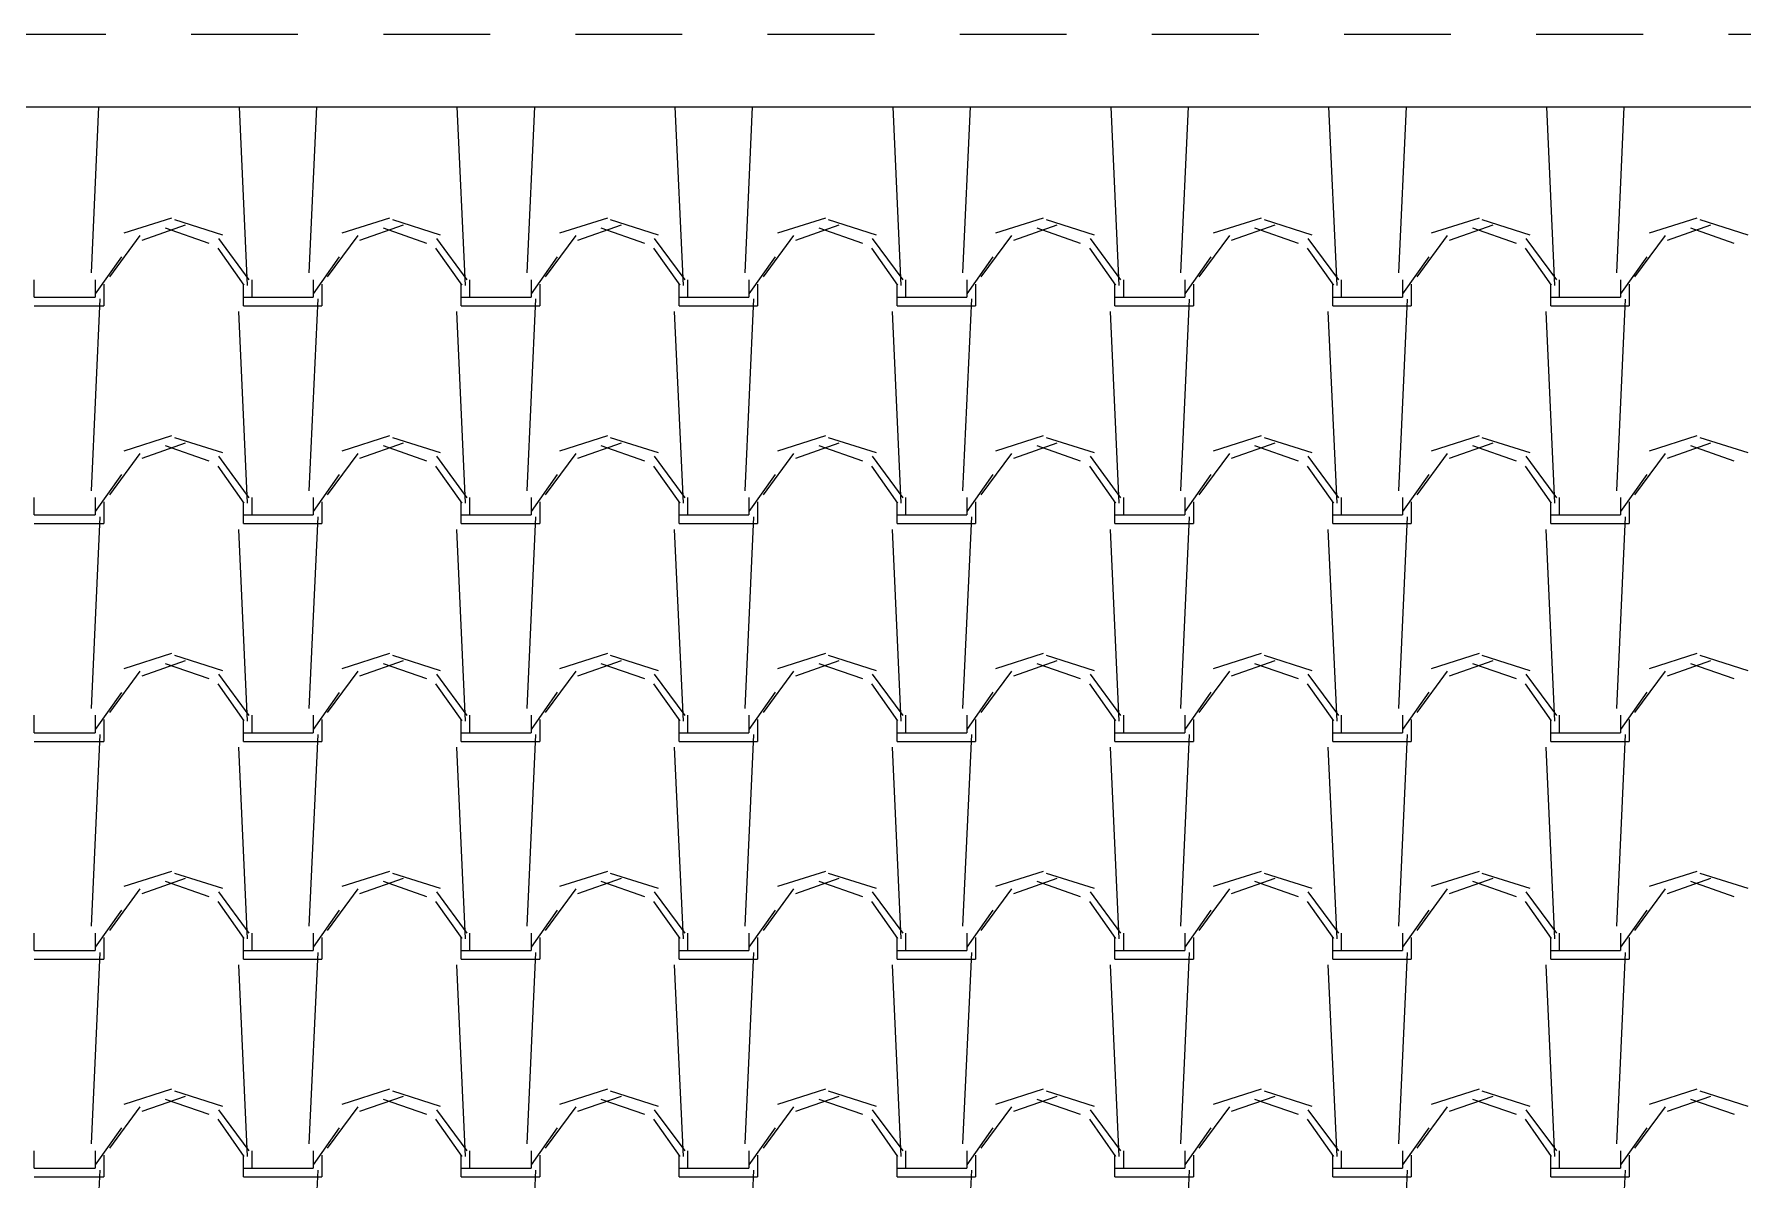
# Model space of a CAD drawing. Header units: millimetres. Extents: x 3923 to 4007, y 744 to 863.
# Drawn here: x 3932.983 to 3934.984, y 840.886 to 842.229 of the extents above; entities that cross this region are included whole.
import ezdxf

# ---------------------------------------------------------------- set-up
doc = ezdxf.new("R2010")
doc.units = ezdxf.units.MM
doc.linetypes.add('HIDDEN2', pattern=[0.1875, 0.125, -0.0625])
doc.layers.add('-HIDRO', color=8, linetype='Continuous')

msp = doc.modelspace()

# ---------------------------------------------------------------- linework, layer by layer
at = {"layer": '-HIDRO', "linetype": 'HIDDEN2'}
msp.add_line((3931.1423, 842.2286), (3938.3715, 842.2286), dxfattribs=at)
at = {"layer": '-HIDRO'}
msp.add_line((3931.1423, 842.1435), (3938.3715, 842.1435), dxfattribs=at)
at = {"layer": '-HIDRO', "linetype": 'Continuous'}
for p, q in [((3933.0504, 841.9489), (3933.0593, 842.1435)), ((3933.2333, 841.9341), (3933.2238, 842.1435)), ((3933.3056, 841.9489), (3933.3144, 842.1435)), ((3933.4884, 841.9341), (3933.4789, 842.1435)), ((3933.5607, 841.9489), (3933.5696, 842.1435)), ((3933.7436, 841.9341), (3933.7341, 842.1435)), ((3933.8159, 841.9489), (3933.8247, 842.1435)), ((3933.9987, 841.9341), (3933.9892, 842.1435)), ((3934.071, 841.9489), (3934.0799, 842.1435)), ((3934.2539, 841.9341), (3934.2444, 842.1435)), ((3934.3262, 841.9489), (3934.335, 842.1435)), ((3934.509, 841.9341), (3934.4995, 842.1435)), ((3934.5813, 841.9489), (3934.5902, 842.1435)), ((3934.7642, 841.9341), (3934.7547, 842.1435)), ((3934.8365, 841.9489), (3934.8453, 842.1435)), ((3933.1444, 842.0131), (3933.0883, 841.9953)), ((3933.1604, 842.0046), (3933.1094, 841.9868)), ((3933.1882, 841.9834), (3933.1372, 842.0012)), ((3933.2043, 841.993), (3933.1481, 842.0109)), ((3933.3996, 842.0131), (3933.3435, 841.9953)), ((3933.4156, 842.0046), (3933.3645, 841.9868)), ((3933.4433, 841.9834), (3933.3923, 842.0012)), ((3933.4594, 841.993), (3933.4033, 842.0109)), ((3933.6547, 842.0131), (3933.5986, 841.9953)), ((3933.6707, 842.0046), (3933.6197, 841.9868)), ((3933.6985, 841.9834), (3933.6475, 842.0012)), ((3933.7146, 841.993), (3933.6584, 842.0109)), ((3933.9099, 842.0131), (3933.8538, 841.9953)), ((3933.9258, 842.0046), (3933.8748, 841.9868)), ((3933.9536, 841.9834), (3933.9026, 842.0012)), ((3933.9697, 841.993), (3933.9136, 842.0109)), ((3934.165, 842.0131), (3934.1089, 841.9953)), ((3934.181, 842.0046), (3934.13, 841.9868)), ((3934.2088, 841.9834), (3934.1578, 842.0012)), ((3934.2249, 841.993), (3934.1687, 842.0109)), ((3934.4202, 842.0131), (3934.3641, 841.9953)), ((3934.4361, 842.0046), (3934.3851, 841.9868)), ((3934.4639, 841.9834), (3934.4129, 842.0012)), ((3934.48, 841.993), (3934.4239, 842.0109)), ((3934.6753, 842.0131), (3934.6192, 841.9953)), ((3934.6913, 842.0046), (3934.6403, 841.9868)), ((3934.7191, 841.9834), (3934.6681, 842.0012)), ((3934.7352, 841.993), (3934.679, 842.0109)), ((3934.9305, 842.0131), (3934.8744, 841.9953)), ((3934.9464, 842.0046), (3934.8954, 841.9868)), ((3934.9742, 841.9834), (3934.9232, 842.0012)), ((3934.9903, 841.993), (3934.9342, 842.0109)), ((3933.1072, 841.9925), (3933.0715, 841.9441)), ((3933.2294, 841.9344), (3933.1988, 841.9778)), ((3933.2353, 841.9407), (3933.1996, 841.9891)), ((3933.3624, 841.9925), (3933.3267, 841.9441)), ((3933.4846, 841.9344), (3933.4539, 841.9778)), ((3933.4905, 841.9407), (3933.4548, 841.9891)), ((3933.6175, 841.9925), (3933.5818, 841.9441)), ((3933.7397, 841.9344), (3933.7091, 841.9778)), ((3933.7456, 841.9407), (3933.7099, 841.9891)), ((3933.8727, 841.9925), (3933.837, 841.9441)), ((3933.9949, 841.9344), (3933.9643, 841.9778)), ((3934.0008, 841.9407), (3933.9651, 841.9891)), ((3934.1278, 841.9925), (3934.0921, 841.9441)), ((3934.25, 841.9344), (3934.2194, 841.9778)), ((3934.2559, 841.9407), (3934.2202, 841.9891)), ((3934.383, 841.9925), (3934.3473, 841.9441)), ((3934.5052, 841.9344), (3934.4746, 841.9778)), ((3934.5111, 841.9407), (3934.4754, 841.9891)), ((3934.6381, 841.9925), (3934.6024, 841.9441)), ((3934.7603, 841.9344), (3934.7297, 841.9778)), ((3934.7662, 841.9407), (3934.7305, 841.9891)), ((3934.8933, 841.9925), (3934.8575, 841.9441)), ((3933.0855, 841.9677), (3933.0549, 841.9244)), ((3933.3407, 841.9677), (3933.3101, 841.9244)), ((3933.5958, 841.9677), (3933.5652, 841.9244)), ((3933.851, 841.9677), (3933.8204, 841.9244)), ((3934.1061, 841.9678), (3934.0755, 841.9244)), ((3934.3613, 841.9678), (3934.3307, 841.9244)), ((3934.6164, 841.9678), (3934.5858, 841.9244)), ((3934.8716, 841.9678), (3934.841, 841.9244)), ((3932.9834, 841.9205), (3932.9834, 841.9409)), ((3933.0549, 841.9409), (3933.0549, 841.9205)), ((3933.2386, 841.9205), (3933.2386, 841.9409)), ((3933.31, 841.9409), (3933.31, 841.9205)), ((3933.4937, 841.9205), (3933.4937, 841.9409)), ((3933.5652, 841.9409), (3933.5652, 841.9205)), ((3933.7489, 841.9205), (3933.7489, 841.9409)), ((3933.8203, 841.9409), (3933.8203, 841.9205)), ((3934.004, 841.9205), (3934.004, 841.9409)), ((3934.0755, 841.9409), (3934.0755, 841.9205)), ((3934.2592, 841.9205), (3934.2592, 841.9409)), ((3934.3306, 841.9409), (3934.3306, 841.9205)), ((3934.5143, 841.9205), (3934.5143, 841.9409)), ((3934.5858, 841.9409), (3934.5858, 841.9205)), ((3934.7695, 841.9205), (3934.7695, 841.9409)), ((3934.8409, 841.9409), (3934.8409, 841.9205)), ((3932.9834, 841.9205), (3933.0549, 841.9205)), ((3933.0504, 841.6937), (3933.0606, 841.9183)), ((3933.0651, 841.9358), (3933.0651, 841.9103)), ((3933.2284, 841.9103), (3933.2284, 841.9358)), ((3933.2284, 841.9205), (3933.2386, 841.9205)), ((3933.2386, 841.9205), (3933.31, 841.9205)), ((3933.3056, 841.6937), (3933.3158, 841.9183)), ((3933.3202, 841.9358), (3933.3202, 841.9103)), ((3933.4835, 841.9103), (3933.4835, 841.9358)), ((3933.4835, 841.9205), (3933.4937, 841.9205)), ((3933.4937, 841.9205), (3933.5652, 841.9205)), ((3933.5607, 841.6937), (3933.5709, 841.9183)), ((3933.5754, 841.9358), (3933.5754, 841.9103)), ((3933.7387, 841.9103), (3933.7387, 841.9358)), ((3933.7387, 841.9205), (3933.7489, 841.9205)), ((3933.7489, 841.9205), (3933.8203, 841.9205)), ((3933.8159, 841.6937), (3933.8261, 841.9183)), ((3933.8305, 841.9358), (3933.8305, 841.9103)), ((3933.9938, 841.9103), (3933.9938, 841.9358)), ((3933.9938, 841.9205), (3934.004, 841.9205)), ((3934.004, 841.9205), (3934.0755, 841.9205)), ((3934.071, 841.6937), (3934.0812, 841.9183)), ((3934.0857, 841.9358), (3934.0857, 841.9103)), ((3934.249, 841.9103), (3934.249, 841.9358)), ((3934.249, 841.9205), (3934.2592, 841.9205)), ((3934.2592, 841.9205), (3934.3306, 841.9205)), ((3934.3262, 841.6937), (3934.3364, 841.9182)), ((3934.3408, 841.9358), (3934.3408, 841.9103)), ((3934.5041, 841.9103), (3934.5041, 841.9358)), ((3934.5041, 841.9205), (3934.5143, 841.9205)), ((3934.5143, 841.9205), (3934.5858, 841.9205)), ((3934.5813, 841.6937), (3934.5915, 841.9182)), ((3934.596, 841.9358), (3934.596, 841.9103)), ((3934.7593, 841.9103), (3934.7593, 841.9358)), ((3934.7593, 841.9205), (3934.7695, 841.9205)), ((3934.7695, 841.9205), (3934.8409, 841.9205)), ((3934.8365, 841.6937), (3934.8467, 841.9182)), ((3934.8511, 841.9358), (3934.8511, 841.9103)), ((3932.9834, 841.9103), (3933.0651, 841.9103)), ((3933.2333, 841.679), (3933.2231, 841.9035)), ((3933.2284, 841.9103), (3933.2386, 841.9103)), ((3933.2386, 841.9103), (3933.3202, 841.9103)), ((3933.4884, 841.679), (3933.4782, 841.9035)), ((3933.4835, 841.9103), (3933.4937, 841.9103)), ((3933.4937, 841.9103), (3933.5754, 841.9103)), ((3933.7436, 841.679), (3933.7334, 841.9035)), ((3933.7387, 841.9103), (3933.7489, 841.9103)), ((3933.7489, 841.9103), (3933.8305, 841.9103)), ((3933.9987, 841.679), (3933.9885, 841.9035)), ((3933.9938, 841.9103), (3934.004, 841.9103)), ((3934.004, 841.9103), (3934.0857, 841.9103)), ((3934.2539, 841.679), (3934.2437, 841.9035)), ((3934.249, 841.9103), (3934.2592, 841.9103)), ((3934.2592, 841.9103), (3934.3408, 841.9103)), ((3934.509, 841.679), (3934.4988, 841.9035)), ((3934.5041, 841.9103), (3934.5143, 841.9103)), ((3934.5143, 841.9103), (3934.596, 841.9103)), ((3934.7642, 841.679), (3934.754, 841.9035)), ((3934.7593, 841.9103), (3934.7695, 841.9103)), ((3934.7695, 841.9103), (3934.8511, 841.9103)), ((3933.1444, 841.758), (3933.0883, 841.7401)), ((3933.3996, 841.758), (3933.3435, 841.7401)), ((3933.6547, 841.758), (3933.5986, 841.7401)), ((3933.9099, 841.758), (3933.8538, 841.7401)), ((3934.165, 841.758), (3934.1089, 841.7401)), ((3934.4202, 841.758), (3934.3641, 841.7401)), ((3934.6753, 841.758), (3934.6192, 841.7401)), ((3934.9305, 841.758), (3934.8744, 841.7401)), ((3933.1072, 841.7374), (3933.0715, 841.6889)), ((3933.1604, 841.7495), (3933.1094, 841.7316)), ((3933.1882, 841.7282), (3933.1372, 841.7461)), ((3933.2043, 841.7379), (3933.1481, 841.7557)), ((3933.3624, 841.7374), (3933.3267, 841.6889)), ((3933.4155, 841.7495), (3933.3645, 841.7316)), ((3933.4433, 841.7282), (3933.3923, 841.7461)), ((3933.4594, 841.7379), (3933.4033, 841.7557)), ((3933.6175, 841.7374), (3933.5818, 841.6889)), ((3933.6707, 841.7495), (3933.6197, 841.7316)), ((3933.6985, 841.7282), (3933.6475, 841.7461)), ((3933.7146, 841.7379), (3933.6584, 841.7557)), ((3933.8727, 841.7374), (3933.837, 841.6889)), ((3933.9258, 841.7495), (3933.8748, 841.7316)), ((3933.9536, 841.7282), (3933.9026, 841.7461)), ((3933.9697, 841.7379), (3933.9136, 841.7557)), ((3934.1278, 841.7374), (3934.0921, 841.6889)), ((3934.181, 841.7495), (3934.13, 841.7316)), ((3934.2088, 841.7282), (3934.1578, 841.7461)), ((3934.2249, 841.7379), (3934.1687, 841.7557)), ((3934.383, 841.7374), (3934.3473, 841.6889)), ((3934.4361, 841.7495), (3934.3851, 841.7316)), ((3934.4639, 841.7282), (3934.4129, 841.7461)), ((3934.48, 841.7379), (3934.4239, 841.7557)), ((3934.6381, 841.7374), (3934.6024, 841.6889)), ((3934.6913, 841.7495), (3934.6403, 841.7316)), ((3934.7191, 841.7282), (3934.6681, 841.7461)), ((3934.7352, 841.7379), (3934.679, 841.7557)), ((3934.8933, 841.7374), (3934.8575, 841.6889)), ((3934.9464, 841.7495), (3934.8954, 841.7316)), ((3934.9742, 841.7282), (3934.9232, 841.7461)), ((3934.9903, 841.7379), (3934.9342, 841.7557)), ((3933.2294, 841.6792), (3933.1988, 841.7226)), ((3933.2353, 841.6855), (3933.1996, 841.734)), ((3933.4846, 841.6792), (3933.4539, 841.7226)), ((3933.4905, 841.6855), (3933.4548, 841.734)), ((3933.7397, 841.6792), (3933.7091, 841.7226)), ((3933.7456, 841.6855), (3933.7099, 841.734)), ((3933.9949, 841.6792), (3933.9643, 841.7226)), ((3934.0008, 841.6855), (3933.9651, 841.734)), ((3934.25, 841.6792), (3934.2194, 841.7226)), ((3934.2559, 841.6855), (3934.2202, 841.734)), ((3934.5052, 841.6792), (3934.4746, 841.7226)), ((3934.5111, 841.6855), (3934.4754, 841.734)), ((3934.7603, 841.6792), (3934.7297, 841.7226)), ((3934.7662, 841.6855), (3934.7305, 841.734)), ((3933.0855, 841.7126), (3933.0549, 841.6692)), ((3933.3407, 841.7126), (3933.3101, 841.6692)), ((3933.5958, 841.7126), (3933.5652, 841.6692)), ((3933.851, 841.7126), (3933.8204, 841.6692)), ((3934.1061, 841.7126), (3934.0755, 841.6692)), ((3934.3613, 841.7126), (3934.3307, 841.6692)), ((3934.6164, 841.7126), (3934.5858, 841.6692)), ((3934.8716, 841.7126), (3934.841, 841.6692)), ((3932.9834, 841.6653), (3932.9834, 841.6858)), ((3933.0549, 841.6858), (3933.0549, 841.6653)), ((3933.0651, 841.6807), (3933.0651, 841.6551)), ((3933.2284, 841.6551), (3933.2284, 841.6807)), ((3933.2386, 841.6653), (3933.2386, 841.6858)), ((3933.31, 841.6858), (3933.31, 841.6653)), ((3933.3202, 841.6807), (3933.3202, 841.6551)), ((3933.4835, 841.6551), (3933.4835, 841.6807)), ((3933.4937, 841.6653), (3933.4937, 841.6858)), ((3933.5652, 841.6858), (3933.5652, 841.6653)), ((3933.5754, 841.6807), (3933.5754, 841.6551)), ((3933.7387, 841.6551), (3933.7387, 841.6807)), ((3933.7489, 841.6653), (3933.7489, 841.6858)), ((3933.8203, 841.6858), (3933.8203, 841.6653)), ((3933.8305, 841.6807), (3933.8305, 841.6551)), ((3933.9938, 841.6551), (3933.9938, 841.6807)), ((3934.004, 841.6653), (3934.004, 841.6858)), ((3934.0755, 841.6858), (3934.0755, 841.6653)), ((3934.0857, 841.6807), (3934.0857, 841.6551)), ((3934.249, 841.6551), (3934.249, 841.6807)), ((3934.2592, 841.6653), (3934.2592, 841.6858)), ((3934.3306, 841.6858), (3934.3306, 841.6653)), ((3934.3408, 841.6807), (3934.3408, 841.6551)), ((3934.5041, 841.6551), (3934.5041, 841.6807)), ((3934.5143, 841.6653), (3934.5143, 841.6858)), ((3934.5858, 841.6858), (3934.5858, 841.6653)), ((3934.596, 841.6807), (3934.596, 841.6551)), ((3934.7593, 841.6551), (3934.7593, 841.6807)), ((3934.7695, 841.6653), (3934.7695, 841.6858)), ((3934.8409, 841.6858), (3934.8409, 841.6653)), ((3934.8511, 841.6807), (3934.8511, 841.6551)), ((3932.9834, 841.6653), (3933.0549, 841.6653)), ((3933.0504, 841.4386), (3933.0606, 841.6631)), ((3933.2284, 841.6653), (3933.2386, 841.6653)), ((3933.2386, 841.6653), (3933.31, 841.6653)), ((3933.3056, 841.4386), (3933.3158, 841.6631)), ((3933.4835, 841.6653), (3933.4937, 841.6653)), ((3933.4937, 841.6653), (3933.5652, 841.6653)), ((3933.5607, 841.4386), (3933.5709, 841.6631)), ((3933.7387, 841.6653), (3933.7489, 841.6653)), ((3933.7489, 841.6653), (3933.8203, 841.6653)), ((3933.8159, 841.4386), (3933.8261, 841.6631)), ((3933.9938, 841.6653), (3934.004, 841.6653)), ((3934.004, 841.6653), (3934.0755, 841.6653)), ((3934.071, 841.4386), (3934.0812, 841.6631)), ((3934.249, 841.6653), (3934.2592, 841.6653)), ((3934.2592, 841.6653), (3934.3306, 841.6653)), ((3934.3262, 841.4386), (3934.3364, 841.6631)), ((3934.5041, 841.6653), (3934.5143, 841.6653)), ((3934.5143, 841.6653), (3934.5858, 841.6653)), ((3934.5813, 841.4386), (3934.5915, 841.6631)), ((3934.7593, 841.6653), (3934.7695, 841.6653)), ((3934.7695, 841.6653), (3934.8409, 841.6653)), ((3934.8365, 841.4386), (3934.8467, 841.6631)), ((3932.9834, 841.6551), (3933.0651, 841.6551)), ((3933.2333, 841.4238), (3933.2231, 841.6484)), ((3933.2284, 841.6551), (3933.2386, 841.6551)), ((3933.2386, 841.6551), (3933.3202, 841.6551)), ((3933.4884, 841.4238), (3933.4782, 841.6484)), ((3933.4835, 841.6551), (3933.4937, 841.6551)), ((3933.4937, 841.6551), (3933.5754, 841.6551)), ((3933.7436, 841.4238), (3933.7334, 841.6484)), ((3933.7387, 841.6551), (3933.7489, 841.6551)), ((3933.7489, 841.6551), (3933.8305, 841.6551)), ((3933.9987, 841.4238), (3933.9885, 841.6484)), ((3933.9938, 841.6551), (3934.004, 841.6551)), ((3934.004, 841.6551), (3934.0857, 841.6551)), ((3934.2539, 841.4238), (3934.2437, 841.6484)), ((3934.249, 841.6551), (3934.2592, 841.6551)), ((3934.2592, 841.6551), (3934.3408, 841.6551)), ((3934.509, 841.4238), (3934.4988, 841.6484)), ((3934.5041, 841.6551), (3934.5143, 841.6551)), ((3934.5143, 841.6551), (3934.596, 841.6551)), ((3934.7642, 841.4238), (3934.754, 841.6484)), ((3934.7593, 841.6551), (3934.7695, 841.6551)), ((3934.7695, 841.6551), (3934.8511, 841.6551)), ((3933.1444, 841.5028), (3933.0883, 841.485)), ((3933.2043, 841.4827), (3933.1481, 841.5006)), ((3933.3996, 841.5028), (3933.3435, 841.485)), ((3933.4594, 841.4827), (3933.4033, 841.5006)), ((3933.6547, 841.5028), (3933.5986, 841.485)), ((3933.7146, 841.4827), (3933.6584, 841.5006)), ((3933.9099, 841.5028), (3933.8538, 841.485)), ((3933.9697, 841.4827), (3933.9136, 841.5006)), ((3934.165, 841.5028), (3934.1089, 841.485)), ((3934.2249, 841.4827), (3934.1687, 841.5006)), ((3934.4202, 841.5028), (3934.3641, 841.485)), ((3934.48, 841.4827), (3934.4239, 841.5006)), ((3934.6753, 841.5028), (3934.6192, 841.485)), ((3934.7352, 841.4827), (3934.679, 841.5006)), ((3934.9305, 841.5028), (3934.8744, 841.485)), ((3934.9903, 841.4827), (3934.9342, 841.5006)), ((3933.1072, 841.4822), (3933.0715, 841.4338)), ((3933.1604, 841.4943), (3933.1094, 841.4765)), ((3933.1882, 841.4731), (3933.1372, 841.4909)), ((3933.2353, 841.4304), (3933.1996, 841.4788)), ((3933.3624, 841.4822), (3933.3267, 841.4338)), ((3933.4155, 841.4943), (3933.3645, 841.4765)), ((3933.4434, 841.4731), (3933.3923, 841.4909)), ((3933.4905, 841.4304), (3933.4548, 841.4788)), ((3933.6175, 841.4822), (3933.5818, 841.4338)), ((3933.6707, 841.4943), (3933.6197, 841.4765)), ((3933.6985, 841.4731), (3933.6475, 841.4909)), ((3933.7456, 841.4304), (3933.7099, 841.4788)), ((3933.8727, 841.4822), (3933.837, 841.4338)), ((3933.9258, 841.4943), (3933.8748, 841.4765)), ((3933.9536, 841.4731), (3933.9026, 841.4909)), ((3934.0008, 841.4304), (3933.9651, 841.4788)), ((3934.1278, 841.4822), (3934.0921, 841.4338)), ((3934.181, 841.4943), (3934.13, 841.4765)), ((3934.2088, 841.4731), (3934.1578, 841.4909)), ((3934.2559, 841.4304), (3934.2202, 841.4788)), ((3934.383, 841.4822), (3934.3472, 841.4338)), ((3934.4361, 841.4943), (3934.3851, 841.4765)), ((3934.4639, 841.4731), (3934.4129, 841.4909)), ((3934.5111, 841.4304), (3934.4754, 841.4788)), ((3934.6381, 841.4822), (3934.6024, 841.4338)), ((3934.6913, 841.4943), (3934.6403, 841.4765)), ((3934.7191, 841.4731), (3934.6681, 841.4909)), ((3934.7662, 841.4304), (3934.7305, 841.4788)), ((3934.8933, 841.4822), (3934.8575, 841.4338)), ((3934.9464, 841.4943), (3934.8954, 841.4765)), ((3934.9742, 841.4731), (3934.9232, 841.4909)), ((3933.0855, 841.4574), (3933.0549, 841.4141)), ((3933.2294, 841.4241), (3933.1988, 841.4675)), ((3933.3407, 841.4574), (3933.3101, 841.4141)), ((3933.4846, 841.4241), (3933.4539, 841.4675)), ((3933.5958, 841.4575), (3933.5652, 841.4141)), ((3933.7397, 841.4241), (3933.7091, 841.4675)), ((3933.851, 841.4575), (3933.8204, 841.4141)), ((3933.9949, 841.4241), (3933.9643, 841.4675)), ((3934.1061, 841.4575), (3934.0755, 841.4141)), ((3934.25, 841.4241), (3934.2194, 841.4675)), ((3934.3613, 841.4575), (3934.3307, 841.4141)), ((3934.5052, 841.4241), (3934.4746, 841.4675)), ((3934.6164, 841.4575), (3934.5858, 841.4141)), ((3934.7603, 841.4241), (3934.7297, 841.4675)), ((3934.8716, 841.4575), (3934.841, 841.4141)), ((3932.9834, 841.4102), (3932.9834, 841.4306)), ((3933.0549, 841.4306), (3933.0549, 841.4102)), ((3933.0651, 841.4255), (3933.0651, 841.4)), ((3933.2284, 841.4), (3933.2284, 841.4255)), ((3933.2386, 841.4102), (3933.2386, 841.4306)), ((3933.31, 841.4306), (3933.31, 841.4102)), ((3933.3202, 841.4255), (3933.3202, 841.4)), ((3933.4835, 841.4), (3933.4835, 841.4255)), ((3933.4937, 841.4102), (3933.4937, 841.4306)), ((3933.5652, 841.4306), (3933.5652, 841.4102)), ((3933.5754, 841.4255), (3933.5754, 841.4)), ((3933.7387, 841.4), (3933.7387, 841.4255)), ((3933.7489, 841.4102), (3933.7489, 841.4306)), ((3933.8203, 841.4306), (3933.8203, 841.4102)), ((3933.8305, 841.4255), (3933.8305, 841.4)), ((3933.9938, 841.4), (3933.9938, 841.4255)), ((3934.004, 841.4102), (3934.004, 841.4306)), ((3934.0755, 841.4306), (3934.0755, 841.4102)), ((3934.0857, 841.4255), (3934.0857, 841.4)), ((3934.249, 841.4), (3934.249, 841.4255)), ((3934.2592, 841.4102), (3934.2592, 841.4306)), ((3934.3306, 841.4306), (3934.3306, 841.4102)), ((3934.3408, 841.4255), (3934.3408, 841.4)), ((3934.5041, 841.4), (3934.5041, 841.4255)), ((3934.5143, 841.4102), (3934.5143, 841.4306)), ((3934.5858, 841.4306), (3934.5858, 841.4102)), ((3934.596, 841.4255), (3934.596, 841.4)), ((3934.7593, 841.4), (3934.7593, 841.4255)), ((3934.7695, 841.4102), (3934.7695, 841.4306)), ((3934.8409, 841.4306), (3934.8409, 841.4102)), ((3934.8511, 841.4255), (3934.8511, 841.4)), ((3932.9834, 841.4102), (3933.0549, 841.4102)), ((3932.9834, 841.4), (3933.0651, 841.4)), ((3933.0504, 841.1834), (3933.0606, 841.408)), ((3933.2284, 841.4102), (3933.2386, 841.4102)), ((3933.2284, 841.4), (3933.2386, 841.4)), ((3933.2386, 841.4102), (3933.31, 841.4102)), ((3933.2386, 841.4), (3933.3202, 841.4)), ((3933.3056, 841.1834), (3933.3158, 841.408)), ((3933.4835, 841.4102), (3933.4937, 841.4102)), ((3933.4835, 841.4), (3933.4937, 841.4)), ((3933.4937, 841.4102), (3933.5652, 841.4102)), ((3933.4937, 841.4), (3933.5754, 841.4)), ((3933.5607, 841.1834), (3933.5709, 841.408)), ((3933.7387, 841.4102), (3933.7489, 841.4102)), ((3933.7387, 841.4), (3933.7489, 841.4)), ((3933.7489, 841.4102), (3933.8203, 841.4102)), ((3933.7489, 841.4), (3933.8305, 841.4)), ((3933.8159, 841.1834), (3933.8261, 841.408)), ((3933.9938, 841.4102), (3934.004, 841.4102)), ((3933.9938, 841.4), (3934.004, 841.4)), ((3934.004, 841.4102), (3934.0755, 841.4102)), ((3934.004, 841.4), (3934.0857, 841.4)), ((3934.071, 841.1834), (3934.0812, 841.408)), ((3934.249, 841.4102), (3934.2592, 841.4102)), ((3934.249, 841.4), (3934.2592, 841.4)), ((3934.2592, 841.4102), (3934.3306, 841.4102)), ((3934.2592, 841.4), (3934.3408, 841.4)), ((3934.3262, 841.1834), (3934.3364, 841.4079)), ((3934.5041, 841.4102), (3934.5143, 841.4102)), ((3934.5041, 841.4), (3934.5143, 841.4)), ((3934.5143, 841.4102), (3934.5858, 841.4102)), ((3934.5143, 841.4), (3934.596, 841.4)), ((3934.5813, 841.1834), (3934.5915, 841.4079)), ((3934.7593, 841.4102), (3934.7695, 841.4102)), ((3934.7593, 841.4), (3934.7695, 841.4)), ((3934.7695, 841.4102), (3934.8409, 841.4102)), ((3934.7695, 841.4), (3934.8511, 841.4)), ((3934.8365, 841.1834), (3934.8467, 841.4079)), ((3933.2333, 841.1687), (3933.2231, 841.3932)), ((3933.4884, 841.1687), (3933.4782, 841.3932)), ((3933.7436, 841.1687), (3933.7334, 841.3932)), ((3933.9987, 841.1687), (3933.9885, 841.3932)), ((3934.2539, 841.1687), (3934.2437, 841.3932)), ((3934.509, 841.1687), (3934.4988, 841.3932)), ((3934.7642, 841.1687), (3934.754, 841.3932)), ((3933.1444, 841.2477), (3933.0883, 841.2298)), ((3933.1604, 841.2392), (3933.1094, 841.2213)), ((3933.2043, 841.2276), (3933.1481, 841.2454)), ((3933.3996, 841.2477), (3933.3435, 841.2298)), ((3933.4155, 841.2392), (3933.3645, 841.2213)), ((3933.4594, 841.2276), (3933.4033, 841.2454)), ((3933.6547, 841.2477), (3933.5986, 841.2298)), ((3933.6707, 841.2392), (3933.6197, 841.2213)), ((3933.7146, 841.2276), (3933.6584, 841.2454)), ((3933.9099, 841.2477), (3933.8538, 841.2298)), ((3933.9258, 841.2392), (3933.8748, 841.2213)), ((3933.9697, 841.2276), (3933.9136, 841.2454)), ((3934.165, 841.2477), (3934.1089, 841.2298)), ((3934.181, 841.2392), (3934.13, 841.2213)), ((3934.2249, 841.2276), (3934.1687, 841.2454)), ((3934.4202, 841.2477), (3934.3641, 841.2298)), ((3934.4361, 841.2392), (3934.3851, 841.2213)), ((3934.48, 841.2276), (3934.4239, 841.2454)), ((3934.6753, 841.2477), (3934.6192, 841.2298)), ((3934.6913, 841.2392), (3934.6403, 841.2213)), ((3934.7352, 841.2276), (3934.679, 841.2454)), ((3934.9305, 841.2477), (3934.8744, 841.2298)), ((3934.9464, 841.2392), (3934.8954, 841.2213)), ((3934.9903, 841.2276), (3934.9342, 841.2454)), ((3933.1072, 841.2271), (3933.0715, 841.1786)), ((3933.1882, 841.2179), (3933.1372, 841.2358)), ((3933.2353, 841.1752), (3933.1996, 841.2237)), ((3933.3624, 841.2271), (3933.3267, 841.1786)), ((3933.4434, 841.2179), (3933.3923, 841.2358)), ((3933.4905, 841.1752), (3933.4548, 841.2237)), ((3933.6175, 841.2271), (3933.5818, 841.1786)), ((3933.6985, 841.2179), (3933.6475, 841.2358)), ((3933.7456, 841.1752), (3933.7099, 841.2237)), ((3933.8727, 841.2271), (3933.837, 841.1786)), ((3933.9537, 841.2179), (3933.9026, 841.2358)), ((3934.0008, 841.1752), (3933.9651, 841.2237)), ((3934.1278, 841.2271), (3934.0921, 841.1786)), ((3934.2088, 841.2179), (3934.1578, 841.2358)), ((3934.2559, 841.1752), (3934.2202, 841.2237)), ((3934.383, 841.2271), (3934.3472, 841.1786)), ((3934.464, 841.2179), (3934.4129, 841.2358)), ((3934.5111, 841.1752), (3934.4754, 841.2237)), ((3934.6381, 841.2271), (3934.6024, 841.1786)), ((3934.7191, 841.2179), (3934.6681, 841.2358)), ((3934.7662, 841.1752), (3934.7305, 841.2237)), ((3934.8933, 841.2271), (3934.8575, 841.1786)), ((3934.9742, 841.2179), (3934.9232, 841.2358)), ((3933.0855, 841.2023), (3933.0549, 841.1589)), ((3933.2294, 841.1689), (3933.1988, 841.2123)), ((3933.3407, 841.2023), (3933.3101, 841.1589)), ((3933.4846, 841.1689), (3933.4539, 841.2123)), ((3933.5958, 841.2023), (3933.5652, 841.1589)), ((3933.7397, 841.1689), (3933.7091, 841.2123)), ((3933.851, 841.2023), (3933.8204, 841.1589)), ((3933.9949, 841.1689), (3933.9642, 841.2123)), ((3934.1061, 841.2023), (3934.0755, 841.1589)), ((3934.25, 841.1689), (3934.2194, 841.2123)), ((3934.3613, 841.2023), (3934.3307, 841.1589)), ((3934.5052, 841.1689), (3934.4746, 841.2123)), ((3934.6164, 841.2023), (3934.5858, 841.1589)), ((3934.7603, 841.1689), (3934.7297, 841.2123)), ((3934.8716, 841.2023), (3934.841, 841.1589)), ((3932.9834, 841.155), (3932.9834, 841.1755)), ((3933.0549, 841.1755), (3933.0549, 841.155)), ((3933.0651, 841.1704), (3933.0651, 841.1448)), ((3933.2284, 841.1448), (3933.2284, 841.1704)), ((3933.2386, 841.155), (3933.2386, 841.1755)), ((3933.31, 841.1755), (3933.31, 841.155)), ((3933.3202, 841.1704), (3933.3202, 841.1448)), ((3933.4835, 841.1448), (3933.4835, 841.1704)), ((3933.4937, 841.155), (3933.4937, 841.1755)), ((3933.5652, 841.1755), (3933.5652, 841.155)), ((3933.5754, 841.1704), (3933.5754, 841.1448)), ((3933.7387, 841.1448), (3933.7387, 841.1704)), ((3933.7489, 841.155), (3933.7489, 841.1755)), ((3933.8203, 841.1755), (3933.8203, 841.155)), ((3933.8305, 841.1704), (3933.8305, 841.1448)), ((3933.9938, 841.1448), (3933.9938, 841.1704)), ((3934.004, 841.155), (3934.004, 841.1755)), ((3934.0755, 841.1755), (3934.0755, 841.155)), ((3934.0857, 841.1704), (3934.0857, 841.1448)), ((3934.249, 841.1448), (3934.249, 841.1704)), ((3934.2592, 841.155), (3934.2592, 841.1755)), ((3934.3306, 841.1755), (3934.3306, 841.155)), ((3934.3408, 841.1704), (3934.3408, 841.1448)), ((3934.5041, 841.1448), (3934.5041, 841.1704)), ((3934.5143, 841.155), (3934.5143, 841.1755)), ((3934.5858, 841.1755), (3934.5858, 841.155)), ((3934.596, 841.1704), (3934.596, 841.1448)), ((3934.7593, 841.1448), (3934.7593, 841.1704)), ((3934.7695, 841.155), (3934.7695, 841.1755)), ((3934.8409, 841.1755), (3934.8409, 841.155)), ((3934.8511, 841.1704), (3934.8511, 841.1448)), ((3932.9834, 841.155), (3933.0549, 841.155)), ((3932.9834, 841.1448), (3933.0651, 841.1448)), ((3933.0504, 840.9283), (3933.0606, 841.1528)), ((3933.2333, 840.9135), (3933.2231, 841.1381)), ((3933.2284, 841.155), (3933.2386, 841.155)), ((3933.2284, 841.1448), (3933.2386, 841.1448)), ((3933.2386, 841.155), (3933.31, 841.155)), ((3933.2386, 841.1448), (3933.3202, 841.1448)), ((3933.3056, 840.9283), (3933.3158, 841.1528)), ((3933.4884, 840.9135), (3933.4782, 841.1381)), ((3933.4835, 841.155), (3933.4937, 841.155)), ((3933.4835, 841.1448), (3933.4937, 841.1448)), ((3933.4937, 841.155), (3933.5652, 841.155)), ((3933.4937, 841.1448), (3933.5754, 841.1448)), ((3933.5607, 840.9283), (3933.5709, 841.1528)), ((3933.7436, 840.9135), (3933.7334, 841.1381)), ((3933.7387, 841.155), (3933.7489, 841.155)), ((3933.7387, 841.1448), (3933.7489, 841.1448)), ((3933.7489, 841.155), (3933.8203, 841.155)), ((3933.7489, 841.1448), (3933.8305, 841.1448)), ((3933.8159, 840.9283), (3933.8261, 841.1528)), ((3933.9987, 840.9135), (3933.9885, 841.1381)), ((3933.9938, 841.155), (3934.004, 841.155)), ((3933.9938, 841.1448), (3934.004, 841.1448)), ((3934.004, 841.155), (3934.0755, 841.155)), ((3934.004, 841.1448), (3934.0857, 841.1448)), ((3934.071, 840.9283), (3934.0812, 841.1528)), ((3934.2539, 840.9135), (3934.2437, 841.1381)), ((3934.249, 841.155), (3934.2592, 841.155)), ((3934.249, 841.1448), (3934.2592, 841.1448)), ((3934.2592, 841.155), (3934.3306, 841.155)), ((3934.2592, 841.1448), (3934.3408, 841.1448)), ((3934.3262, 840.9283), (3934.3364, 841.1528)), ((3934.509, 840.9135), (3934.4988, 841.1381)), ((3934.5041, 841.155), (3934.5143, 841.155)), ((3934.5041, 841.1448), (3934.5143, 841.1448)), ((3934.5143, 841.155), (3934.5858, 841.155)), ((3934.5143, 841.1448), (3934.596, 841.1448)), ((3934.5813, 840.9283), (3934.5915, 841.1528)), ((3934.7642, 840.9135), (3934.754, 841.1381)), ((3934.7593, 841.155), (3934.7695, 841.155)), ((3934.7593, 841.1448), (3934.7695, 841.1448)), ((3934.7695, 841.155), (3934.8409, 841.155)), ((3934.7695, 841.1448), (3934.8511, 841.1448)), ((3934.8365, 840.9283), (3934.8467, 841.1528)), ((3933.1444, 840.9925), (3933.0883, 840.9747)), ((3933.1604, 840.984), (3933.1094, 840.9662)), ((3933.1882, 840.9628), (3933.1372, 840.9806)), ((3933.2043, 840.9724), (3933.1481, 840.9903)), ((3933.3996, 840.9925), (3933.3435, 840.9747)), ((3933.4155, 840.984), (3933.3645, 840.9662)), ((3933.4434, 840.9628), (3933.3923, 840.9806)), ((3933.4594, 840.9724), (3933.4033, 840.9903)), ((3933.6547, 840.9925), (3933.5986, 840.9747)), ((3933.6707, 840.984), (3933.6197, 840.9662)), ((3933.6985, 840.9628), (3933.6475, 840.9806)), ((3933.7146, 840.9724), (3933.6584, 840.9903)), ((3933.9099, 840.9925), (3933.8538, 840.9747)), ((3933.9258, 840.984), (3933.8748, 840.9662)), ((3933.9537, 840.9628), (3933.9026, 840.9806)), ((3933.9697, 840.9724), (3933.9136, 840.9903)), ((3934.165, 840.9925), (3934.1089, 840.9747)), ((3934.181, 840.984), (3934.13, 840.9662)), ((3934.2088, 840.9628), (3934.1578, 840.9806)), ((3934.2249, 840.9724), (3934.1687, 840.9903)), ((3934.4202, 840.9925), (3934.3641, 840.9747)), ((3934.4361, 840.984), (3934.3851, 840.9662)), ((3934.464, 840.9628), (3934.4129, 840.9806)), ((3934.48, 840.9724), (3934.4239, 840.9903)), ((3934.6753, 840.9925), (3934.6192, 840.9747)), ((3934.6913, 840.984), (3934.6403, 840.9662)), ((3934.7191, 840.9628), (3934.6681, 840.9806)), ((3934.7352, 840.9724), (3934.679, 840.9903)), ((3934.9305, 840.9925), (3934.8744, 840.9747)), ((3934.9464, 840.984), (3934.8954, 840.9662)), ((3934.9743, 840.9628), (3934.9232, 840.9806)), ((3934.9903, 840.9724), (3934.9342, 840.9903)), ((3933.1072, 840.9719), (3933.0715, 840.9235)), ((3933.2294, 840.9138), (3933.1988, 840.9572)), ((3933.2353, 840.9201), (3933.1996, 840.9685)), ((3933.3624, 840.9719), (3933.3267, 840.9235)), ((3933.4846, 840.9138), (3933.4539, 840.9572)), ((3933.4905, 840.9201), (3933.4548, 840.9685)), ((3933.6175, 840.9719), (3933.5818, 840.9235)), ((3933.7397, 840.9138), (3933.7091, 840.9572)), ((3933.7456, 840.9201), (3933.7099, 840.9685)), ((3933.8727, 840.9719), (3933.8369, 840.9235)), ((3933.9949, 840.9138), (3933.9642, 840.9572)), ((3934.0008, 840.9201), (3933.9651, 840.9685)), ((3934.1278, 840.9719), (3934.0921, 840.9235)), ((3934.25, 840.9138), (3934.2194, 840.9572)), ((3934.2559, 840.9201), (3934.2202, 840.9685)), ((3934.383, 840.9719), (3934.3472, 840.9235)), ((3934.5052, 840.9138), (3934.4746, 840.9572)), ((3934.5111, 840.9201), (3934.4754, 840.9685)), ((3934.6381, 840.9719), (3934.6024, 840.9235)), ((3934.7603, 840.9138), (3934.7297, 840.9572)), ((3934.7662, 840.9201), (3934.7305, 840.9685)), ((3934.8933, 840.9719), (3934.8575, 840.9235)), ((3933.0855, 840.9471), (3933.0549, 840.9038)), ((3933.3407, 840.9472), (3933.3101, 840.9038)), ((3933.5958, 840.9472), (3933.5652, 840.9038)), ((3933.851, 840.9472), (3933.8204, 840.9038)), ((3934.1061, 840.9472), (3934.0755, 840.9038)), ((3934.3613, 840.9472), (3934.3307, 840.9038)), ((3934.6164, 840.9472), (3934.5858, 840.9038)), ((3934.8716, 840.9472), (3934.841, 840.9038)), ((3932.9834, 840.8999), (3932.9834, 840.9203)), ((3933.0549, 840.9203), (3933.0549, 840.8999)), ((3933.2386, 840.8999), (3933.2386, 840.9203)), ((3933.31, 840.9203), (3933.31, 840.8999)), ((3933.4937, 840.8999), (3933.4937, 840.9203)), ((3933.5652, 840.9203), (3933.5652, 840.8999)), ((3933.7489, 840.8999), (3933.7489, 840.9203)), ((3933.8203, 840.9203), (3933.8203, 840.8999)), ((3934.004, 840.8999), (3934.004, 840.9203)), ((3934.0755, 840.9203), (3934.0755, 840.8999)), ((3934.2592, 840.8999), (3934.2592, 840.9203)), ((3934.3306, 840.9203), (3934.3306, 840.8999)), ((3934.5143, 840.8999), (3934.5143, 840.9203)), ((3934.5858, 840.9203), (3934.5858, 840.8999)), ((3934.7695, 840.8999), (3934.7695, 840.9203)), ((3934.8409, 840.9203), (3934.8409, 840.8999)), ((3932.9834, 840.8999), (3933.0549, 840.8999)), ((3933.0504, 840.6731), (3933.0606, 840.8977)), ((3933.0651, 840.9152), (3933.0651, 840.8897)), ((3933.2284, 840.8897), (3933.2284, 840.9152)), ((3933.2284, 840.8999), (3933.2386, 840.8999)), ((3933.2386, 840.8999), (3933.31, 840.8999)), ((3933.3056, 840.6731), (3933.3158, 840.8977)), ((3933.3202, 840.9152), (3933.3202, 840.8897)), ((3933.4835, 840.8897), (3933.4835, 840.9152)), ((3933.4835, 840.8999), (3933.4937, 840.8999)), ((3933.4937, 840.8999), (3933.5652, 840.8999)), ((3933.5607, 840.6731), (3933.5709, 840.8977)), ((3933.5754, 840.9152), (3933.5754, 840.8897)), ((3933.7387, 840.8897), (3933.7387, 840.9152)), ((3933.7387, 840.8999), (3933.7489, 840.8999)), ((3933.7489, 840.8999), (3933.8203, 840.8999)), ((3933.8159, 840.6731), (3933.8261, 840.8977)), ((3933.8305, 840.9152), (3933.8305, 840.8897)), ((3933.9938, 840.8897), (3933.9938, 840.9152)), ((3933.9938, 840.8999), (3934.004, 840.8999)), ((3934.004, 840.8999), (3934.0755, 840.8999)), ((3934.071, 840.6731), (3934.0812, 840.8977)), ((3934.0857, 840.9152), (3934.0857, 840.8897)), ((3934.249, 840.8897), (3934.249, 840.9152)), ((3934.249, 840.8999), (3934.2592, 840.8999)), ((3934.2592, 840.8999), (3934.3306, 840.8999)), ((3934.3262, 840.6731), (3934.3364, 840.8976)), ((3934.3408, 840.9152), (3934.3408, 840.8897)), ((3934.5041, 840.8897), (3934.5041, 840.9152)), ((3934.5041, 840.8999), (3934.5143, 840.8999)), ((3934.5143, 840.8999), (3934.5858, 840.8999)), ((3934.5813, 840.6731), (3934.5915, 840.8976)), ((3934.596, 840.9152), (3934.596, 840.8897)), ((3934.7593, 840.8897), (3934.7593, 840.9152)), ((3934.7593, 840.8999), (3934.7695, 840.8999)), ((3934.7695, 840.8999), (3934.8409, 840.8999)), ((3934.8365, 840.6731), (3934.8467, 840.8976)), ((3934.8511, 840.9152), (3934.8511, 840.8897)), ((3932.9834, 840.8897), (3933.0651, 840.8897)), ((3933.2284, 840.8897), (3933.2386, 840.8897)), ((3933.2386, 840.8897), (3933.3202, 840.8897)), ((3933.4835, 840.8897), (3933.4937, 840.8897)), ((3933.4937, 840.8897), (3933.5754, 840.8897)), ((3933.7387, 840.8897), (3933.7489, 840.8897)), ((3933.7489, 840.8897), (3933.8305, 840.8897)), ((3933.9938, 840.8897), (3934.004, 840.8897)), ((3934.004, 840.8897), (3934.0857, 840.8897)), ((3934.249, 840.8897), (3934.2592, 840.8897)), ((3934.2592, 840.8897), (3934.3408, 840.8897)), ((3934.5041, 840.8897), (3934.5143, 840.8897)), ((3934.5143, 840.8897), (3934.596, 840.8897)), ((3934.7593, 840.8897), (3934.7695, 840.8897)), ((3934.7695, 840.8897), (3934.8511, 840.8897))]:
    msp.add_line(p, q, dxfattribs=at)

doc.saveas('drawing.dxf')
